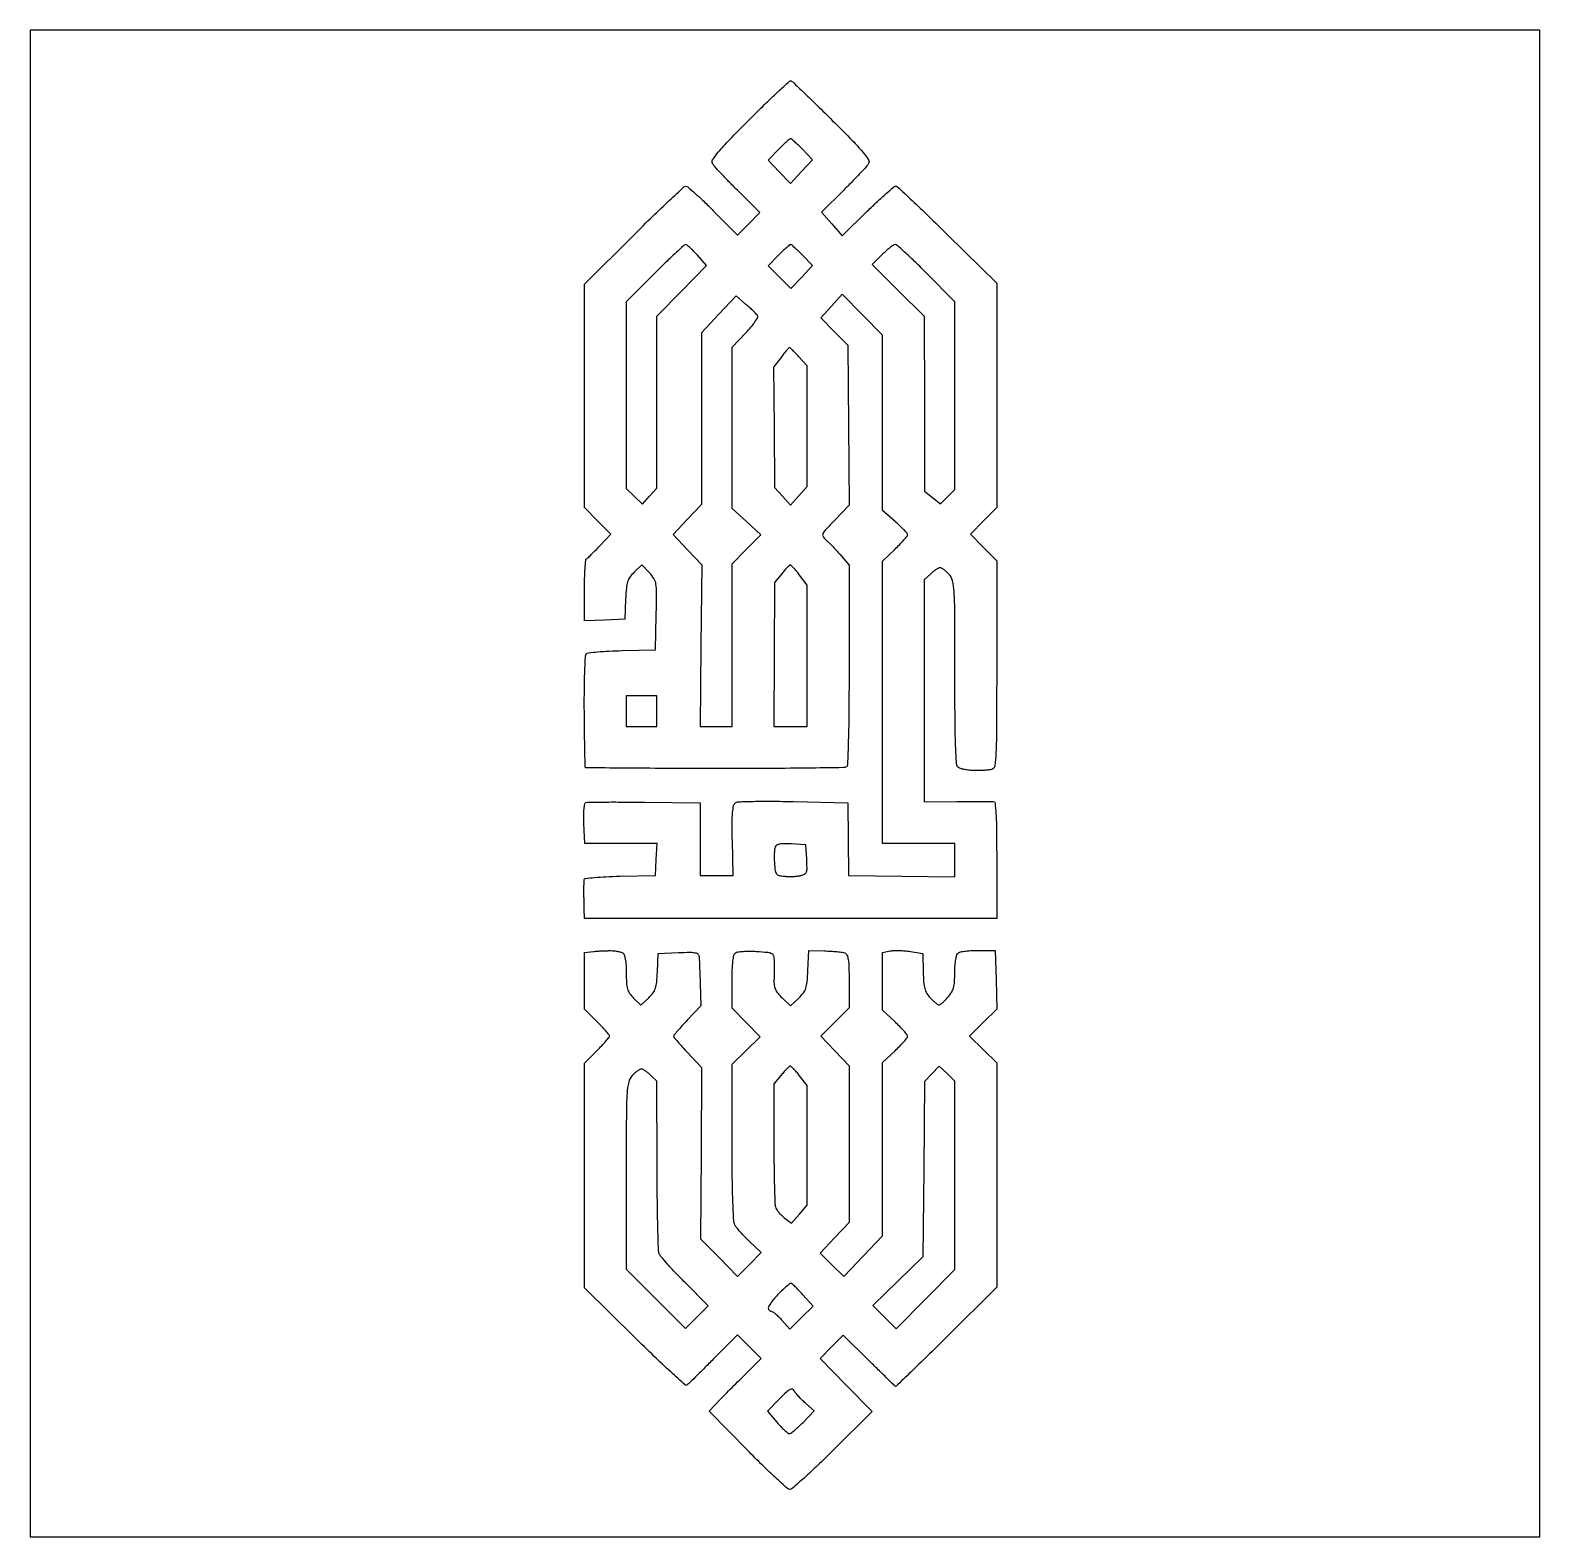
# Model space of a CAD drawing. Extents: x 0.9 to 46.8, y 0 to 45.8.
import ezdxf

# ---------------------------------------------------------------- set-up
doc = ezdxf.new("R2010")
doc.units = 0
doc.header["$MEASUREMENT"] = 0

msp = doc.modelspace()

# ---------------------------------------------------------------- linework, layer by layer
for points in [[(23.8572, 45.7686), (0.9306, 45.7686), (0.9306, 22.8843), (0.9306, 0), (23.8572, 0), (46.7838, 0), (46.7838, 22.8843), (46.7838, 45.7686)], [(19.5003, 25.5492), (19.035, 25.5492), (19.035, 25.0839), (19.035, 24.6186), (19.5003, 24.6186), (19.9656, 24.6186), (19.9656, 25.0839), (19.9656, 25.5492)], [(28.78016, 14.070418), (28.542519, 14.298092), (28.31938, 14.065096), (28.09624, 13.8321), (28.07057, 11.1672), (28.0449, 8.5023), (27.2835, 7.764522), (26.5221, 7.026743), (26.877341, 6.670275), (27.232582, 6.313806), (28.125191, 7.21511), (29.0178, 8.116414), (29.0178, 10.979579), (29.0178, 13.842744)]]:
    msp.add_lwpolyline(points, close=True)
for points in [[(24.043432, 44.226023, -0.110033), (24.09258, 44.196499, -0.000799), (24.440826, 43.864368, -0.002985), (24.837654, 43.480126, -0.001902), (25.294891, 43.028648, -0.003576), (25.901645, 42.416263, -0.018656), (26.220617, 42.064337, -0.02877), (26.392511, 41.83418, -0.28184), (26.396521, 41.718119, -0.055264), (26.336248, 41.634633, -0.003994), (26.143231, 41.424815, -0.005558), (25.907707, 41.178408, -0.004173), (25.64328, 40.912327), (24.967678, 40.243754), (25.279589, 39.882992), (25.5915, 39.52223), (26.362654, 40.276615, -0.005097), (26.664294, 40.565737, -0.007815), (26.932015, 40.809399, -0.003402), (27.16359, 41.010854, -0.179168), (27.218008, 41.031, -0.189216), (27.274768, 41.008722, -0.001012), (27.715836, 40.597788, -0.004216), (28.216364, 40.121582, -0.002639), (28.794504, 39.556235), (30.2868, 38.08147), (30.2868, 34.673491), (30.2868, 31.265512), (29.88813, 30.860756), (29.489461, 30.456), (29.88813, 30.051244), (30.2868, 29.646488), (30.2868, 26.503745, -0.000902), (30.2833, 24.564308, -0.010959), (30.264307, 23.820454, -0.02248), (30.227402, 23.422178, -0.28921), (30.135296, 23.312917, -0.04742), (30.052668, 23.295084, -0.012408), (29.917481, 23.282478, -0.012493), (29.762087, 23.275764, -0.012491), (29.606546, 23.27682, -0.019191), (29.454368, 23.287512, -0.021446), (29.309052, 23.309684, -0.021357), (29.187922, 23.338942, -0.096815), (29.12355, 23.371863, -0.214646), (29.067006, 23.479905, -0.005644), (29.040378, 24.034374, -0.007484), (29.022522, 24.855888, -0.001691), (29.0178, 26.252056, 0.000944), (29.014353, 28.078188, 0.014403), (28.993779, 28.70949, 0.044276), (28.943486, 29.042529, 0.129674), (28.833853, 29.244997, 0.021343), (28.757154, 29.319957, 0.025738), (28.67881, 29.383283, 0.025766), (28.60875, 29.428865, 0.13208), (28.564356, 29.4408, 0.121807), (28.519302, 29.429659, 0.023554), (28.446419, 29.386766, 0.023793), (28.364241, 29.327273, 0.020002), (28.283003, 29.256853), (28.0872, 29.072906), (28.0872, 25.699287), (28.0872, 22.325669), (29.08125, 22.334707, -0.000527), (29.469782, 22.337831, -0.000754), (29.814362, 22.339718, -0.000404), (30.106075, 22.34064, -0.011629), (30.18105, 22.339073, -0.370377), (30.236804, 22.286758, -0.012124), (30.264335, 21.957988, -0.012218), (30.282164, 21.446815, -0.002607), (30.2868, 20.5578), (30.2868, 18.7812), (24.0264, 18.7812), (17.766, 18.7812), (17.758309, 19.0773, -0.001808), (17.755362, 19.209146, -0.001188), (17.752877, 19.360974, -0.001195), (17.751163, 19.508794, -0.002302), (17.750618, 19.6272, -0.002735), (17.751183, 19.730386, -0.002989), (17.752877, 19.830555, -0.002798), (17.755319, 19.916246, -0.014839), (17.758309, 19.963072, -0.352552), (17.792072, 19.997799, -0.006134), (18.071639, 20.02848, -0.012117), (18.418799, 20.0538, -0.006657), (18.84465, 20.068822), (19.9233, 20.0925), (19.948672, 20.57895), (19.974044, 21.0654), (18.876964, 21.0654), (17.779884, 21.0654), (17.751792, 21.668571, -0.011866), (17.746138, 21.916426, -0.022846), (17.755389, 22.114786, -0.021586), (17.775525, 22.262536, -0.262752), (17.810687, 22.304922, -0.088976), (17.879251, 22.317889, -0.000927), (18.368445, 22.321599, -0.002936), (18.93341, 22.321518, -0.001899), (19.587287, 22.315101), (21.2769, 22.2921), (21.2769, 21.1923), (21.2769, 20.0925), (21.777544, 20.0925), (22.278189, 20.0925), (22.258241, 21.156017, -0.005017), (22.253658, 21.681608, -0.019672), (22.266839, 22.00565, -0.027768), (22.295205, 22.213683, -0.193835), (22.349797, 22.298117, -0.14563), (22.443937, 22.329805, -0.003717), (22.896544, 22.342495, -0.007322), (23.448002, 22.345779, -0.004237), (24.111, 22.3344), (25.7607, 22.2921), (25.774521, 21.1923), (25.788341, 20.0925), (27.403071, 20.069523), (29.0178, 20.046546), (29.0178, 20.555973), (29.0178, 21.0654), (27.918, 21.0654), (26.8182, 21.0654), (26.8182, 25.352202), (26.8182, 29.639004), (27.1989, 30.003779, 0.009628), (27.344753, 30.149019, 0.013828), (27.467769, 30.283585, 0.009576), (27.563813, 30.399061, 0.170276), (27.5796, 30.444074, 0.179692), (27.563287, 30.488002, 0.010984), (27.468106, 30.593688, 0.015237), (27.345458, 30.716291, 0.010614), (27.200045, 30.847348), (26.82049, 31.1751), (26.817925, 33.84), (26.81536, 36.5049), (26.206648, 37.126634), (25.597936, 37.748369), (25.27228, 37.388607), (24.946625, 37.028846), (25.353662, 36.615721), (25.7607, 36.202596), (25.78543, 33.769771), (25.810161, 31.336947), (25.368806, 30.883836, 0.005255), (25.089758, 30.591266, 0.077599), (25.010261, 30.47415, 0.24035), (25.012852, 30.388634, 0.093227), (25.090275, 30.294435, -0.020605), (25.171228, 30.220796, -0.006506), (25.286037, 30.10438, -0.006485), (25.410841, 29.971075, -0.007156), (25.52805, 29.838828), (25.803, 29.519512), (25.803, 26.481849, -0.001839), (25.79797, 25.114193, -0.005456), (25.780833, 24.176224, -0.002073), (25.757108, 23.464628, -0.249956), (25.712705, 23.38838, -0.135749), (25.634797, 23.365663, -0.000357), (24.503996, 23.350779, -0.002164), (23.225493, 23.3404, -0.001343), (21.72475, 23.338742, -0.000654), (20.228329, 23.343068, -0.00108), (18.964019, 23.351107, -0.000067), (17.826597, 23.360946, -0.196631), (17.799827, 23.372173, -0.192864), (17.78859, 23.398433, -0.000347), (17.777609, 23.884103, -0.002461), (17.768307, 24.431647, -0.001513), (17.762476, 25.076631, -0.004016), (17.763783, 25.724673, -0.006282), (17.776392, 26.282192, -0.002193), (17.795315, 26.760253, -0.187515), (17.824017, 26.825457, -0.170904), (17.885346, 26.854845, -0.005111), (18.172418, 26.883098, -0.009621), (18.515782, 26.906704, -0.006431), (18.909474, 26.921094), (19.9233, 26.9451), (19.947164, 27.995138, 0.003414), (19.958065, 28.680905, 0.041961), (19.938522, 28.941668, 0.098336), (19.876126, 29.110131, 0.053356), (19.740654, 29.285634), (19.510281, 29.526092), (19.276094, 29.301727, 0.045116), (19.148724, 29.155517, 0.08082), (19.07745, 29.013517, 0.05437), (19.039269, 28.820469, 0.011426), (19.017304, 28.476531), (18.9927, 27.8757), (18.37935, 27.850844), (17.766, 27.825987), (17.766, 28.753244, -0.006403), (17.770579, 29.110821, -0.01015), (17.784638, 29.416823, -0.004447), (17.803959, 29.673578, -0.268667), (17.82945, 29.710133, 0.079565), (17.868079, 29.736318, 0.004509), (17.972614, 29.836377, 0.006817), (18.094841, 29.958795, 0.004942), (18.227718, 30.098291), (18.562536, 30.456816), (18.164268, 30.861164), (17.766, 31.265512), (17.766, 34.66162), (17.766, 38.057728), (19.260642, 39.544364, -0.002893), (19.840206, 40.11419, -0.004608), (20.343143, 40.594053, -0.001192), (20.785444, 41.006367, -0.191585), (20.846892, 41.030155, -0.178277), (20.905157, 41.008086, -0.004167), (21.128522, 40.810891, -0.008712), (21.387345, 40.570252, -0.005737), (21.676992, 40.284911), (22.415484, 39.540513), (22.755037, 39.886492), (23.09459, 40.232472), (22.412528, 40.906686, -0.004253), (22.145762, 41.174906, -0.005686), (21.908571, 41.423066, -0.00405), (21.714271, 41.634442, -0.057535), (21.65472, 41.717806, -0.281488), (21.659758, 41.83373, -0.026546), (21.838487, 42.071151, -0.018027), (22.164262, 42.43196, -0.003571), (22.775109, 43.052399, -0.003765), (23.238876, 43.509826, -0.006087), (23.641084, 43.891197, -0.001654), (23.9939, 44.21551, -0.271858)], [(24.0264, 42.4692, 0.176267), (23.995346, 42.457901, 0.006391), (23.89834, 42.374407, 0.011025), (23.785421, 42.270154, 0.007435), (23.661032, 42.146501), (23.345925, 41.823803), (23.682942, 41.469525), (24.019959, 41.115247), (24.356774, 41.474973), (24.693589, 41.8347), (24.385125, 42.15195, 0.007593), (24.263283, 42.273513, 0.011237), (24.152508, 42.376008, 0.006609), (24.057361, 42.457939, 0.176211)], [(20.839551, 39.2544, 0.186611), (20.791407, 39.235783, 0.00214), (20.53352, 38.99925, 0.006191), (20.23773, 38.718738, 0.003956), (19.900638, 38.385805), (19.035, 37.517211), (19.035, 34.679233), (19.035, 31.841256), (19.283561, 31.603119), (19.532122, 31.364983), (19.746187, 31.608442), (19.960253, 31.8519), (19.962927, 34.464746), (19.9656, 37.077592), (20.721675, 37.848746), (21.477749, 38.6199), (21.195287, 38.93715, 0.01198), (21.08175, 39.058678, 0.016789), (20.974274, 39.161208, 0.013112), (20.881534, 39.239648, 0.170584)], [(24.0264, 39.2544, 0.176298), (23.995342, 39.243098, 0.00638), (23.898238, 39.159503, 0.011014), (23.785206, 39.055134, 0.007427), (23.660684, 38.931345), (23.345229, 38.60829), (23.692242, 38.264711), (24.039255, 37.921133), (24.366422, 38.270516), (24.693589, 38.6199), (24.385125, 38.93715, 0.007593), (24.263283, 39.058713, 0.011237), (24.152508, 39.161208, 0.006609), (24.057361, 39.243139, 0.176211)], [(27.204574, 39.2544, 0.148058), (27.152307, 39.238576, 0.016366), (27.049501, 39.165075, 0.018821), (26.930651, 39.066773, 0.014178), (26.807395, 38.950315), (26.50331, 38.64623), (27.295255, 37.86197), (28.0872, 37.07771), (28.091881, 34.422505), (28.096562, 31.7673), (28.340058, 31.575172), (28.583554, 31.383045), (28.800677, 31.600168), (29.0178, 31.817291), (29.017145, 34.668695), (29.01649, 37.5201), (28.157079, 38.38725, 0.005059), (27.820966, 38.719595, 0.00778), (27.522773, 38.999675, 0.003325), (27.264532, 39.231652, 0.183319)], [(22.671043, 37.439461), (22.3767, 37.697223), (21.84795, 37.137177), (21.3192, 36.577132), (21.3192, 33.96889), (21.3192, 31.360649), (20.887669, 30.904369), (20.456139, 30.448089), (20.891887, 29.987349), (21.327636, 29.526609), (21.302268, 27.07254), (21.2769, 24.618472), (21.76335, 24.618536), (22.2498, 24.6186), (22.2498, 27.09049), (22.2498, 29.562379), (22.68425, 30.002294), (23.1187, 30.442209), (22.68425, 30.842406), (22.2498, 31.242603), (22.2498, 33.688465), (22.2498, 36.134328), (22.667878, 36.576385, 0.015402), (22.823751, 36.751712, 0.024142), (22.945437, 36.912566, 0.020871), (23.028901, 37.046394, 0.296242), (23.025671, 37.10007, 0.037557), (22.986141, 37.145949, 0.005268), (22.896631, 37.233439, 0.005992), (22.788158, 37.334789, 0.00506)], [(23.995334, 36.1242, 0.210789), (23.975151, 36.115296, 0.005101), (23.905541, 36.03745, 0.01026), (23.825379, 35.942062, 0.00669), (23.736631, 35.828881), (23.51138, 35.533561), (23.523904, 33.70535), (23.536429, 31.87714), (23.779865, 31.61072), (24.023301, 31.3443), (24.274422, 31.625871), (24.525543, 31.907442), (24.52557, 33.740871), (24.525598, 35.5743), (24.277191, 35.84925, 0.006255), (24.179572, 35.954621, 0.009516), (24.091928, 36.043433, 0.004699), (24.016188, 36.11594, 0.190816)], [(24.022295, 29.522317, 0.205524), (23.995074, 29.512717, 0.010189), (23.92505, 29.445514, 0.015059), (23.843877, 29.35933, 0.010188), (23.756414, 29.256532), (23.536939, 28.987663), (23.529991, 26.803132), (23.523042, 24.6186), (24.028521, 24.6186), (24.534, 24.6186), (24.534, 26.762277), (24.534, 28.905954), (24.30135, 29.212594, 0.008505), (24.208838, 29.330314, 0.012572), (24.123409, 29.430064, 0.007792), (24.049397, 29.50968, 0.187122)], [(24.046604, 21.048704, 0.014711), (23.834791, 21.054645, 0.046245), (23.693313, 21.041335, 0.076989), (23.60294, 21.009377, 0.179597), (23.556229, 20.956313, 0.067985), (23.540199, 20.888049, 0.013727), (23.531783, 20.763437, 0.014254), (23.530101, 20.616829, 0.012906), (23.536592, 20.465409, 0.015724), (23.559608, 20.23623, 0.13331), (23.59924, 20.141596, 0.173865), (23.676799, 20.092444, 0.031295), (23.848323, 20.065117, 0.020638), (23.972793, 20.058369, 0.015375), (24.110334, 20.060827, 0.015603), (24.240065, 20.071203, 0.033734), (24.338534, 20.088965, 0.068992), (24.451287, 20.13448, 0.177199), (24.506994, 20.200805, 0.090811), (24.526686, 20.317823, 0.010812), (24.517178, 20.581648), (24.4917, 21.0231)], [(18.5697, 17.806245, -0.022685), (18.674624, 17.80029, -0.021791), (18.78001, 17.784833, -0.022327), (18.87157, 17.763022, -0.06994), (18.92925, 17.737391, -0.178062), (18.9746, 17.679027, -0.033926), (19.007137, 17.54624, -0.028723), (19.028291, 17.363181, -0.014405), (19.035, 17.130353, 0.013254), (19.043127, 16.823826, 0.057492), (19.07347, 16.644773, 0.081444), (19.138098, 16.509347, 0.044432), (19.256547, 16.367744), (19.478095, 16.146196), (19.718265, 16.376293, 0.042059), (19.847882, 16.523263, 0.078828), (19.921067, 16.663378, 0.056676), (19.960692, 16.848575, 0.013328), (19.983167, 17.165045), (20.0079, 17.7237), (20.62125, 17.748556, -0.006582), (20.972384, 17.758158, -0.053548), (21.132218, 17.74328, -0.150347), (21.211918, 17.699919, -0.173415), (21.247873, 17.621656, -0.010981), (21.254006, 17.527829, -0.00127), (21.262606, 17.317045, -0.001528), (21.271433, 17.066254, -0.001247), (21.27939, 16.797785), (21.297635, 16.12567), (20.885418, 15.689811, 0.005133), (20.727436, 15.519296, 0.007843), (20.594289, 15.367887, 0.003481), (20.484417, 15.237088, 0.17467), (20.4732, 15.20596, 0.175603), (20.484505, 15.174763, 0.00331), (20.598168, 15.040349, 0.007646), (20.735579, 14.884892, 0.004991), (20.898624, 14.70957), (21.324048, 14.261173), (21.306441, 11.657414), (21.288834, 9.053655), (21.853855, 8.483059), (22.418875, 7.912463), (22.778488, 8.27457), (23.1381, 8.636677), (22.781228, 8.971896, -0.010838), (22.638205, 9.112199, -0.01133), (22.503549, 9.25655, -0.011059), (22.392988, 9.386255, -0.048131), (22.337078, 9.470196, -0.111377), (22.298408, 9.610161, -0.003298), (22.27319, 10.223089, -0.005823), (22.255396, 11.000719, -0.002808), (22.2498, 11.997203), (22.2498, 14.36113), (22.673961, 14.774319), (23.098122, 15.187508), (22.673961, 15.625244), (22.2498, 16.06298), (22.2498, 16.861831, -0.008346), (22.255839, 17.223554, -0.021671), (22.275808, 17.483334, -0.025738), (22.307215, 17.66464, -0.18038), (22.35555, 17.73843, -0.124584), (22.425814, 17.766991, -0.016791), (22.585556, 17.783763, -0.01852), (22.779844, 17.79037, -0.014636), (22.99005, 17.783575, -0.007022), (23.337959, 17.757214, -0.105361), (23.45351, 17.721518, -0.217089), (23.507416, 17.648154, -0.043903), (23.526997, 17.483536, -0.006403), (23.529204, 17.359797, -0.003466), (23.528915, 17.207519, -0.003451), (23.526475, 17.052468, -0.00544), (23.522015, 16.919451, 0.044238), (23.52898, 16.761351, 0.072939), (23.565625, 16.632975, 0.065927), (23.640746, 16.511907, 0.02996), (23.767618, 16.374873), (24.0264, 16.126944), (24.276746, 16.366791, 0.039688), (24.415324, 16.522429, 0.083205), (24.490235, 16.665578, 0.057463), (24.529357, 16.857304, 0.011392), (24.551696, 17.207469), (24.5763, 17.8083), (25.0568, 17.798485, -0.009131), (25.250503, 17.790987, -0.010463), (25.435178, 17.776577, -0.00967), (25.590861, 17.758099, -0.057296), (25.67015, 17.73769, -0.200131), (25.73773, 17.673271, -0.065412), (25.777052, 17.538387, -0.032204), (25.797802, 17.30492, -0.006064), (25.803, 16.876327), (25.803, 16.065943), (25.375651, 15.638594), (24.948302, 15.211245), (25.375651, 14.759387), (25.803, 14.307528), (25.803, 11.9286), (25.803, 9.549672), (25.364018, 9.085512), (24.925035, 8.621353), (25.28348, 8.265727), (25.641925, 7.9101), (26.230063, 8.527729), (26.8182, 9.145359), (26.8182, 11.778917), (26.8182, 14.412475), (27.1989, 14.767, 0.010703), (27.344744, 14.908764, 0.015182), (27.467769, 15.041404, 0.011178), (27.562864, 15.155435, 0.169789), (27.5796, 15.203299, 0.169216), (27.562899, 15.251235, 0.011085), (27.467769, 15.365869, 0.015091), (27.344744, 15.499251, 0.010639), (27.1989, 15.641895), (26.8182, 15.998716), (26.8182, 16.875636), (26.8182, 17.752556), (27.05085, 17.796181, -0.037534), (27.16646, 17.808988, -0.014717), (27.32699, 17.80993, -0.01447), (27.501389, 17.800765, -0.017491), (27.6642, 17.781725), (28.0449, 17.723644), (28.055113, 17.154759, 0.01291), (28.068714, 16.844226, 0.048752), (28.101032, 16.65253, 0.070925), (28.162367, 16.509874, 0.052899), (28.266613, 16.373699, 0.015177), (28.348631, 16.292338, 0.019869), (28.428603, 16.22342, 0.017786), (28.498228, 16.172014, 0.145712), (28.535408, 16.160062, 0.164429), (28.572602, 16.171742, 0.018435), (28.643236, 16.22737, 0.020814), (28.724332, 16.302254, 0.015461), (28.807684, 16.39125, 0.046219), (28.912188, 16.534769, 0.066978), (28.973631, 16.678791, 0.050439), (29.004897, 16.862372, 0.015687), (29.015127, 17.142291, -0.016237), (29.023307, 17.359585, -0.027318), (29.046005, 17.540635, -0.030152), (29.079477, 17.677635, -0.157582), (29.12355, 17.740358, -0.115298), (29.193113, 17.7711, -0.016694), (29.347343, 17.794906, -0.018176), (29.534798, 17.810578, -0.014657), (29.7369, 17.814167), (30.2445, 17.8083), (30.268303, 16.919433), (30.292107, 16.030566), (29.874317, 15.619058), (29.456526, 15.20755), (29.871663, 14.805313), (30.2868, 14.403076), (30.2868, 10.995697), (30.2868, 7.588318), (28.763277, 6.064982, -0.002234), (28.17635, 5.483349, -0.003718), (27.67609, 4.999269, -0.000557), (27.231673, 4.576524, -0.392264), (27.201634, 4.576173, -0.009731), (27.17281, 4.60332, -0.000079), (26.948864, 4.822683, -0.000285), (26.692115, 5.074544, -0.000183), (26.394672, 5.366871), (25.625829, 6.123041), (25.27369, 5.770902), (24.921551, 5.418763), (25.713187, 4.61152), (26.504822, 3.804276), (25.311912, 2.621238, -0.004528), (24.846338, 2.167806, -0.007015), (24.435454, 1.785717, -0.002744), (24.078718, 1.466734, -0.183028), (24.003378, 1.4382, -0.186061), (23.928436, 1.467087, -0.002821), (23.578289, 1.787748, -0.007159), (23.175088, 2.17207, -0.00462), (22.71863, 2.628152), (21.549505, 3.818105), (21.878502, 4.161588, -0.003431), (22.037389, 4.325208, -0.001556), (22.247539, 4.537343, -0.00154), (22.470602, 4.759742, -0.002111), (22.6728, 4.958417), (23.1381, 5.411762), (22.778514, 5.771423), (22.418929, 6.131083), (21.678714, 5.39384, -0.000317), (21.390731, 5.107376, -0.000472), (21.138381, 4.857148, -0.000198), (20.922, 4.64316, -0.00999), (20.878731, 4.602079, -0.386768), (20.832078, 4.602015, -0.001379), (20.388115, 5.006958, -0.005859), (19.882089, 5.482108, -0.003527), (19.292481, 6.056945), (17.766, 7.566327), (17.766, 10.97639), (17.766, 14.386453), (18.1467, 14.767153, 0.007927), (18.29257, 14.917722, 0.011631), (18.415569, 15.055045, 0.007121), (18.513353, 15.172817, 0.171319), (18.5274, 15.212612, 0.173161), (18.513253, 15.252237, 0.007311), (18.415569, 15.368102, 0.011847), (18.292569, 15.50314, 0.008075), (18.1467, 15.651), (17.766, 16.024629), (17.766, 16.889954), (17.766, 17.75528), (18.04095, 17.7822, -0.008018), (18.164656, 17.792313, -0.005021), (18.309687, 17.800368, -0.005039), (18.452717, 17.805429, -0.009155)], [(24.01752, 14.297398, 0.185497), (23.987833, 14.285993, 0.010728), (23.915642, 14.218055, 0.015142), (23.832021, 14.130777, 0.010469), (23.74257, 14.027291), (23.5188, 13.757182), (23.519955, 11.975741, 0.002452), (23.523814, 11.280892, 0.003564), (23.534595, 10.667896, 0.001812), (23.549317, 10.148492, 0.0599), (23.56817, 10.0251, 0.070753), (23.601589, 9.948743, 0.030687), (23.665711, 9.858, 0.029601), (23.74689, 9.768325, 0.03468), (23.834141, 9.693848), (24.053053, 9.531796), (24.293527, 9.800933), (24.534, 10.070069), (24.534, 11.892155), (24.534, 13.71424), (24.30135, 14.005818, 0.009998), (24.208494, 14.117535, 0.014621), (24.122007, 14.211745, 0.00997), (24.047252, 14.285539, 0.192045)], [(19.488444, 14.2128, 0.13208), (19.44405, 14.200865, 0.025766), (19.37399, 14.155283, 0.025738), (19.295646, 14.091957, 0.021343), (19.218947, 14.016997, 0.130604), (19.109151, 13.813338, 0.04361), (19.058971, 13.475721, 0.014175), (19.03843, 12.834743, 0.000922), (19.035, 10.974349), (19.035, 8.127502), (19.934729, 7.227774), (20.834457, 6.328045), (21.181207, 6.674796), (21.527958, 7.021546), (20.813807, 7.73373, -0.006117), (20.535817, 8.017821, -0.008223), (20.291495, 8.282268, -0.005949), (20.0941, 8.508459, -0.082798), (20.038574, 8.601007, -0.08656), (20.013806, 8.721646, -0.001245), (19.993688, 9.45796, -0.003395), (19.978245, 10.314146, -0.002227), (19.971546, 11.300503), (19.9656, 13.844906), (19.769797, 14.028853, 0.020002), (19.688559, 14.099273, 0.023793), (19.606381, 14.158766, 0.023554), (19.533498, 14.201659, 0.121807)], [(24.033725, 7.6986, 0.17195), (23.998776, 7.686215, 0.008011), (23.901032, 7.60436, 0.012471), (23.787079, 7.500703, 0.00856), (23.662869, 7.377783, 0.014729), (23.542901, 7.247456, 0.019285), (23.441623, 7.12119, 0.01712), (23.366277, 7.011813, 0.143212), (23.3496, 6.954783, 0.082579), (23.35609, 6.915757, 0.092476), (23.374802, 6.882616, 0.100623), (23.40267, 6.860456, 0.118355), (23.435393, 6.8526, -0.154665), (23.482133, 6.837787, -0.019411), (23.567558, 6.772494, -0.021339), (23.665263, 6.684332, -0.016204), (23.764844, 6.579898), (24.008503, 6.307197), (24.36046, 6.659154), (24.712417, 7.011111), (24.401864, 7.354855, 0.008599), (24.278693, 7.486566, 0.012637), (24.16562, 7.597625, 0.007973), (24.068363, 7.685577, 0.181776)], [(24.138467, 4.431714, 0.183358), (24.080254, 4.480538, 0.210061), (24.008342, 4.474854, 0.067005), (23.8992, 4.395811, 0.008542), (23.692173, 4.191952), (23.322497, 3.81528), (23.610999, 3.479901, 0.01248), (23.72767, 3.350928, 0.016969), (23.839604, 3.240958, 0.013896), (23.936752, 3.156639, 0.152022), (23.9841, 3.137436, 0.178364), (24.033259, 3.151012, 0.014121), (24.142709, 3.23434, 0.017771), (24.270167, 3.344892, 0.012638), (24.405246, 3.477271), (24.741793, 3.824192), (24.478439, 4.059498, -0.012835), (24.371999, 4.159632, -0.012524), (24.269939, 4.2659, -0.012513), (24.18506, 4.363632, -0.045006)]]:
    msp.add_lwpolyline(points, format="xyb", close=True)

doc.saveas('drawing.dxf')
